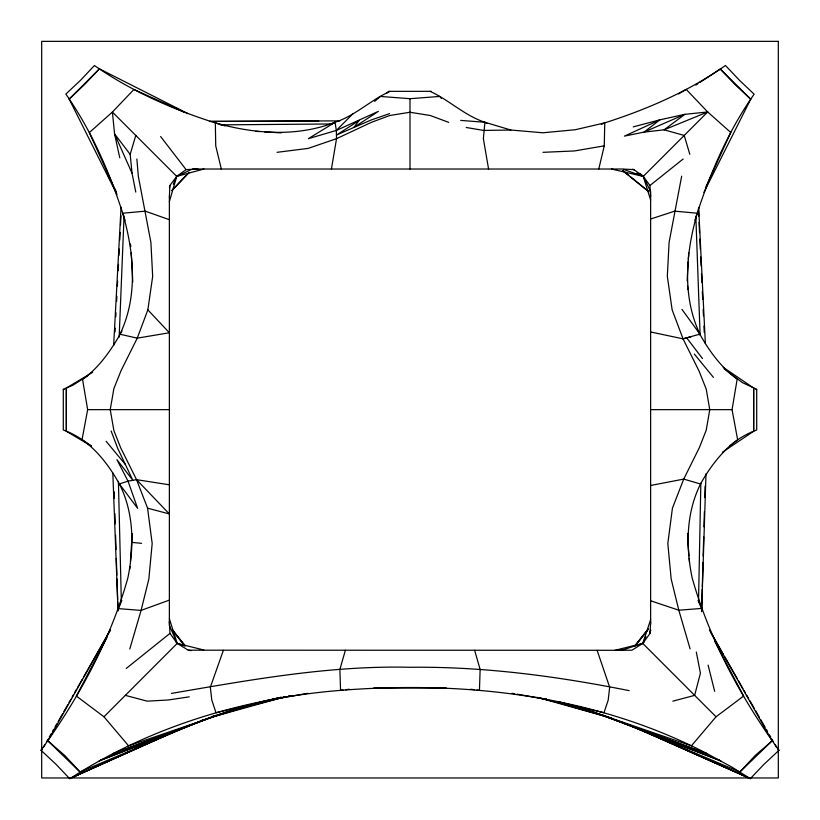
<?xml version="1.0" encoding="UTF-8"?>
<svg xmlns="http://www.w3.org/2000/svg" width="820" height="820" viewBox="0 0 820 820"><rect width="100%" height="100%" fill="white"/><g stroke="black" fill="none" stroke-linecap="round" stroke-linejoin="round"><path stroke-width="1.23" d="M698.517 601.87L700.844 483.123M91.245 445.998L66.338 431.269L66.338 388.044L92.66 372.28M723.219 367.35L753.662 388.044L753.662 431.269L722.43 452.22M724.142 368.856L742.459 382.643L756.706 389.326L756.706 429.987C746.764 433.636 737.58 439.079 729.615 446.09C717.818 456.986 708.244 469.962 700.526 484.005C686.002 513.146 685.684 546.673 692.172 577.997C709.761 640.205 741.198 698.056 779 750.269L763.779 764.517L750.32 778.651L649.184 733.449M701.643 610.726L702.248 589.119M702.32 586.577L702.986 562.428M703.16 556.073L703.693 537.008M703.97 526.84L704.39 511.588M704.78 497.607L705.097 486.157M701.633 611.689L705.999 473.796M119.156 337.174L124.035 216.623M169.371 197.015L169.863 185.525L176.73 176.392L186.068 169.617L197.856 169.022M115.025 331.987L115.22 328.154M115.804 316.674L116.01 312.84M116.594 301.36L116.86 296.256M117.383 286.047L117.639 280.942M118.162 270.733L118.49 264.358M118.951 255.42L119.279 249.044M119.74 240.106L120.13 232.46M120.519 224.803L120.981 215.865M619.992 650.291L631.974 650.188L642.777 643.413L650.045 633.399L650.629 621.703M113.652 345.497L121.042 207.337M687.17 280.799L688.216 261.693M688.359 259.151L688.708 252.785M687.898 533.441L687.56 538.514L688.984 555.827M598.774 169.022L604.268 145.847L604.76 122.867C647.277 109.296 688.831 91.235 725.474 65.508L739.414 80.237L754.154 94.187C727.237 132.338 709.023 175.91 694.929 220.211M129.796 569.172L130.001 566.62M130.411 561.526L132.266 533.543M87.771 375.765L72.918 385.195L63.294 389.326L63.294 429.987C73.103 433.544 82.205 438.915 90.005 445.895C102.141 456.596 111.499 469.87 119.382 483.913C134.09 513.053 134.285 546.704 127.828 578.1C110.31 640.297 78.751 698.066 41 750.269L56.221 764.517L69.68 778.651L162.954 736.626L69.68 778.651M129.785 649.009L141.081 610.408L148.84 579.084L152.182 543.527L147.569 508.164L136.561 479.679L120.755 447.956L113.877 430.572L110.239 409.651L113.877 388.639L121.042 370.66L137.248 338.158L147.856 309.868L152.674 276.371L150.9 242.392L138.334 176.29L136.858 159.008M430.039 91.338C448.56 99.661 464.878 115.774 484.938 122.272L483.369 138.672L488.577 169.022M169.463 187.882L169.863 185.525M729.697 446.09L737.651 439.807L732.055 409.651L737.159 379.209C720.196 366.765 708.029 349.258 698.045 330.993M331.423 169.022L336.538 138.672L336.333 130.431L335.062 122.272C354.988 115.835 371.634 99.435 389.961 91.43M650.045 633.399L650.629 629.955L650.239 632.22M122.016 331.003C111.715 349.197 99.825 367.083 82.543 379.404L87.658 409.651L82.051 439.612L91.471 446.059M681.666 176.197L669.099 242.289L667.326 276.279L672.144 309.868L683.039 338.844L699.152 371.255L706.225 389.131L709.761 409.651L706.225 430.182L699.439 447.474L683.726 479.095L672.431 508.164L667.818 543.527L671.16 578.981L678.816 610.213L690.112 648.907M345.374 650.291L339.869 669.438L340.556 690.358C245.662 697.943 151.259 726.192 70.961 777.965L180.133 729.267M169.371 201.628L176.73 176.392L191.326 169.555M135.782 192.105L132.051 173.245L130.175 154.385L135.782 135.433M650.629 619.643L642.777 643.413L621.56 650.291L188.231 650.188L177.222 643.413L175.634 641.537M223.388 650.291L210.33 687.221L211.796 700.085L216.019 712.754L277.744 698.117M121.831 600.363L118.592 608.645L141.081 610.408L169.371 600.096M173.297 184.223L176.73 176.392L203.944 169.022M705.343 188.057L730.774 132.491L707.691 111.961L686.186 89.37L678.529 93.962M645.914 636.576L642.777 643.413L614.979 650.291M703.898 192.382L750.71 99.189L720.268 69.044L700.075 82.297M107.071 637.386L76.362 696.057L103.955 716.782L128.607 745.851L238.61 708.142L281.404 697.369M228.493 711.381L202.571 720.216L79.991 771.979L47.878 740.839L110.403 629.914M43.552 747.061L44.823 744.847M46.73 741.505L48.001 739.281M49.272 737.057L51.178 733.726M52.449 731.501L53.72 729.277M54.991 727.053L56.898 723.722M58.169 721.497L62.617 713.718M63.888 711.493L67.701 704.821M68.972 702.596L70.879 699.265M72.15 697.041L73.421 694.817M74.692 692.592L76.598 689.251M77.869 687.027L82.318 679.247M83.589 677.023L110.28 630.334M634.916 646.242L648.271 629.063L634.998 645.473M635.623 645.278L648.261 629.227M644.366 641.537L642.777 643.413L716.044 716.782L743.637 696.057L714.579 640.963M716.044 716.782L691.393 745.851L591.507 711.381L707.404 753.805L731.655 766.966L750.32 778.651M629.207 725.198L739.906 771.979L755.035 755.671L772.122 740.839L710.591 632.046M225.08 125.931C179.026 112.104 134.008 93.111 94.433 65.508L80.585 80.237L65.846 94.085C92.66 132.358 111.141 175.9 125.019 220.344M171.985 190.312L185.945 175.5M187.913 113.631L99.435 68.839L84.706 84.368L69.188 99.097L117.055 194.565M171.944 190.588L189.112 172.62M103.955 716.782L177.222 643.413L203.811 649.983M221.328 169.022L215.732 145.847L215.332 122.867C254.21 133.926 296.748 137.227 335.062 122.272L308.351 138.672L336.333 130.431L353.03 113.631M69.188 99.097L99.435 68.839M611.443 169.022L643.269 176.392L707.691 111.961L684.905 114.318L659.957 119.822L633.245 126.885M739.906 771.979L772.122 740.839M386.856 93.101L388.69 91.338L431.31 91.338M374.658 101.403L380.336 96.442L410 98.697L439.663 96.442L441.365 98.349M126.249 668.454L169.955 633.399L169.371 621.406M650.629 196.718L649.942 185.525L683.142 159.008M41 750.269L42.281 749.285M695.821 85.095L697.953 83.701M330.603 124.302L335.062 122.272M169.976 733.439L165.322 735.54L175.787 730.856L172.302 732.393M601.326 124.404L604.76 122.867L575.302 129.734L542.891 132.778L510.87 130.031L483.667 130.431L466.18 127.479M182.46 728.232L185.945 726.674M336.333 130.431L378.379 111.376L353.82 127.479L336.538 135.044L359.221 120.407L353.82 127.479L371.101 120.017L389.572 113.631M707.691 111.961L664.087 129.837L644.048 132.092L624.409 136.12L659.957 119.822L644.048 132.092L684.905 114.318L664.087 129.837L684.218 135.433L689.815 154.293M206.691 718.945L99.148 760.878L212.288 716.977L112.596 753.805L219.555 714.425M205.379 719.335C228.975 710.94 252.888 703.345 277.406 698.117M650.629 219.012L674.696 211.16L697.287 213.22C685.879 252.447 681.922 296.235 699.931 334.13L683.039 338.844L650.629 331.967M212.021 716.454L215.66 715.368M756.019 389.52L756.706 389.326M201.146 720.606L204.231 719.724M683.039 338.844L691.291 336.682M672.83 701.161L694.632 695.37L700.423 673.169L696.303 652.054M276.268 698.578L281.045 697.482M285.985 696.713L246.174 706.758L211.109 717.367L281.137 697.82L273.183 699.399M285.462 696.846L273.644 699.265M278.605 697.871L281.004 697.379M650.629 485.481L683.726 479.095L700.526 484.005M281.106 697.451L278.646 697.892L281.188 697.461M283.577 697.01L286.047 696.559M288.517 696.118L290.987 695.678M283.699 697.02L286.221 696.58M288.742 696.149L291.254 695.708M273.952 699.183L307.818 693.32M604.268 145.847L574.41 150.952L542.983 152.325M169.371 484.794L136.561 479.679L128.023 481.155L119.382 483.913L137.647 508.359L128.023 481.155L116.922 459.651L132.83 480.274L117.711 448.355L111.13 430.971M189.307 696.846L168.284 699.983L147.169 701.161L125.368 695.37M171.431 693.402C250.346 679.893 329.527 665.348 410 667.275C483.769 666.434 557.026 676.203 629.217 690.655M343.067 690.04L340.556 690.358C465.37 680.497 595.248 695.124 707.404 753.805L591.507 711.381M345.579 689.712L349.34 689.23M277.016 152.325L308.146 148.399L336.538 138.672L371.306 122.375L389.766 115.497L410 112.258L430.233 115.497L448.694 122.375M220.652 124.865L331.977 123.974M210.012 121.37L339.829 120.868M209.418 121.462L318.806 121.052M192.454 169.022L622.144 169.022L633.932 169.617L643.269 176.392L649.942 185.525M87.658 409.651L169.371 409.651M650.629 409.651L732.055 409.651M373.684 688L446.316 688M255.707 131.354L259.53 131.579M264.635 131.887L281.239 132.881M460.676 120.407L484.938 122.272L510.87 130.031M132.543 542.44L141.573 543.332M470.659 689.23L474.421 689.712M476.932 690.04L479.444 690.358L480.13 669.438L474.626 650.291M546.356 699.265L544.459 698.999L546.817 699.399M188.231 650.188L191.244 650.629M512.182 693.32L514.683 693.761M517.194 694.191L538.525 697.881M546.048 699.183L541.292 698.343M633.932 169.617L632.558 169.32L634.526 169.863M536.813 697.348L539.099 697.861M557.067 701.633L603.981 712.754L608.204 700.085L609.67 687.221L597.103 650.291M63.294 389.326L64.083 389.52M557.374 701.572L568.383 704.39M147.569 508.164L169.371 513.966L136.561 479.679M573.139 705.733L580.211 707.793M566.333 703.857L582.497 708.582M581.39 708.142L590.38 711.022M583.645 708.921L613.473 718.945M184.295 645.699L177.222 643.413L169.955 633.399M650.629 600.783L678.816 610.213L701.407 608.45L698.107 600.332M601.48 714.784L613.309 718.945M623.6 169.433L643.269 176.392L650.629 191.613L650.629 624.092M169.371 219.709L145.304 211.16L122.713 213.22C134.06 252.478 138.18 296.358 119.966 334.222L137.248 338.158L169.371 332.756L147.856 309.868M600.445 714.425L720.852 760.878L607.712 716.977M622.144 722.205L626.859 724.203M627.577 724.296L631.082 725.843M633.409 726.879L748.947 777.965L649.132 733.408M646.857 732.403L643.372 730.845L646.816 732.373M183.967 112.094L133.916 89.472L112.401 112.063L89.318 132.584L116.112 191.788M636.576 173.235L643.269 176.392L650.629 200.059M174.875 107.533L180.543 110.382M484.938 122.272L487.152 123.451M777.719 749.285L779 750.269M622.513 170.591L648.692 191.716M622.944 170.632L628.878 175.439M630.857 177.048L648.651 191.48M47.878 740.839L64.965 755.671L79.991 771.979M639.877 173.399L643.269 176.392M750.71 99.189L735.099 84.562L720.268 69.044M176.73 176.392L112.401 112.063L114.564 133.865L119.771 157.829M106.118 441.283L125.173 464.263M694.335 354.066L713.39 377.343M185.002 645.473L172.497 630.078L185.084 646.242M172.528 630.231L184.377 645.278M160.628 136.52L186.068 169.617M686.678 337.861L702.494 358.586M130.175 154.385L114.564 133.865L132.051 173.245M681.963 309.376L699.931 334.13M709.392 630.047L723.312 654.339M724.583 656.543L737.231 678.622M738.492 680.836L742.93 688.564M744.191 690.768L745.452 692.982M746.723 695.186L748.619 698.496M749.89 700.71L754.318 708.439M755.579 710.643L759.371 717.274M760.642 719.478L765.07 727.207M766.331 729.41L767.602 731.624M769.498 734.935L770.759 737.149M772.03 739.353L773.291 741.557M775.197 744.878L776.458 747.082M108.301 176.034L111.13 181.732M113.97 187.421L116.235 191.972M169.371 618.762L177.222 643.413L169.371 625.342L169.371 196.81M708.091 665.122L714.671 691.342M123.82 215.896L124.332 218.376M130.411 244.022L130.872 246.523M689.189 558.297L689.487 562.007M687.56 285.821L687.857 289.583M131.21 252.847L132.768 281.988M698.65 207.419L705.364 343.59M698.404 208.413L698.773 216.09M699.07 222.476L699.552 232.706M699.86 239.102L700.341 249.331M700.7 256.998L701.12 265.946M701.479 273.624L701.899 282.572M702.33 291.52L702.689 299.187M703.17 309.417L703.468 315.813M703.949 326.032L704.257 332.428M112.832 473.058L118.008 610.521M695.842 216.377L700.116 335.37M114.175 491.846L114.38 498.252M114.872 513.607L115.21 523.847M115.579 535.368L116.04 549.451M116.327 558.41L116.87 575.045M116.993 578.889L117.66 599.369M117.742 601.931L118.029 610.89M118.408 481.381L121.35 601.562M753.662 388.044L753.662 431.269M410 98.697L410 169.022M66.338 388.044L66.338 431.269M778.313 41.349L41.687 41.349L41.687 777.965L778.313 777.965L778.313 41.349M555.95 702.043L540.083 698.127L608.891 717.367L555.95 702.043"/></g></svg>
